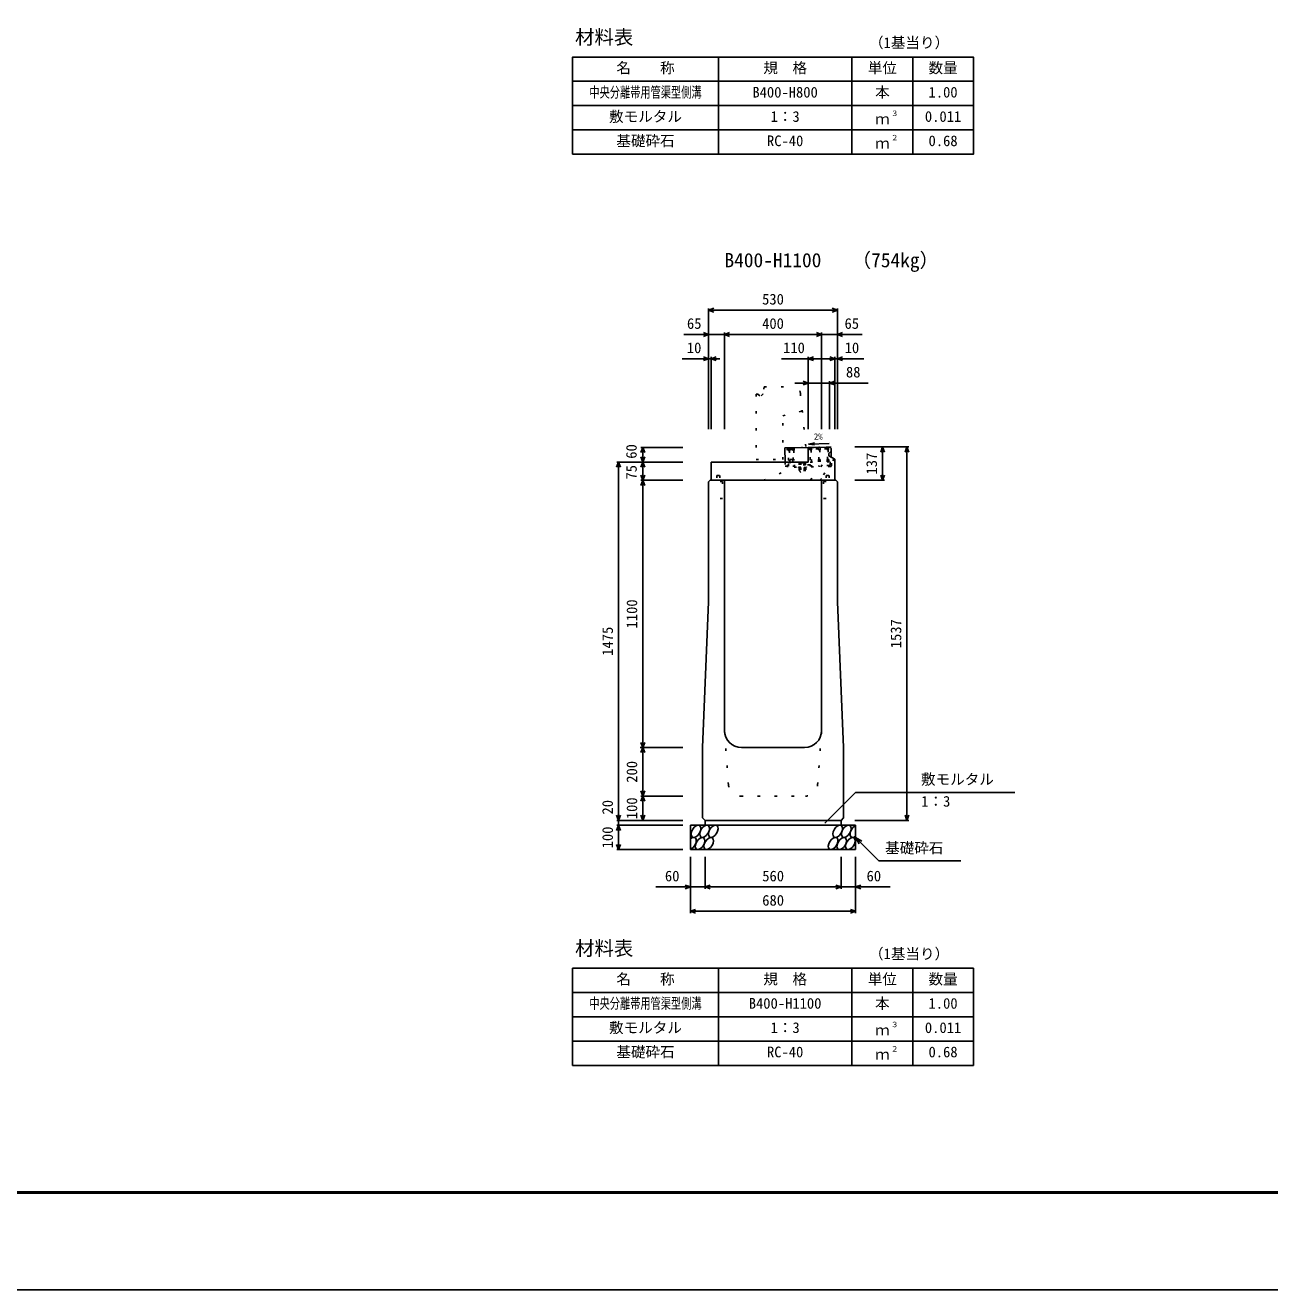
# Model space of a CAD drawing. Units: millimetres, scale not verified. Extents: x -12600 to 12600, y -5940 to 5940.
# Drawn here: x 1122 to 6244, y -5940 to -736 of the extents above; entities that cross this region are included whole.
import ezdxf
from ezdxf.enums import TextEntityAlignment as Align

# ---------------------------------------------------------------- set-up
doc = ezdxf.new("R2010")
doc.units = ezdxf.units.MM
doc.header["$LTSCALE"] = 40
doc.linetypes.add('DOTTED', pattern=[1.75, 0.25, -1.5])
for name, color, linetype, lineweight in [('0-0_DIM', 7, 'Continuous', 25), ('0-1_Defpoints', 5, 'Continuous', 25), ('0-2_HATCH', 6, 'DOTTED', 25), ('0-3_HYO', 3, 'Continuous', 25), ('0-4_HYO2', 4, 'Continuous', 25), ('0-5_OUTLINE', 3, 'Continuous', 25), ('0-6_OUTLINE2', 4, 'DOTTED', 25), ('0-7_TXT', 7, 'Continuous', 25), ('0-8_WAKU', 3, 'Continuous', 25)]:
    doc.layers.add(name, color=color, linetype=linetype, lineweight=lineweight)
doc.styles.add('ＭＳ ゴシック', font='')
doc.styles.get('ＭＳ ゴシック').set_extended_font_data('MS Gothic')

msp = doc.modelspace()

# ---------------------------------------------------------------- linework, layer by layer
at = {"layer": '0-0_DIM'}
for p, q in [((3935, -2398.54), (3935, -1901.04)), ((4465, -1908.54), (3935, -1908.54)), ((4465, -2398.54), (4465, -1901.04)), ((3935, -2008.54), (3833.02, -2008.54)), ((4000, -2008.54), (3935, -2008.54)), ((4000, -2001.04), (4000, -2398.54)), ((4000, -2008.54), (4400, -2008.54)), ((4400, -2001.04), (4400, -2398.54)), ((4400, -2008.54), (4455, -2008.54)), ((4465, -2008.54), (4400, -2008.54)), ((4465, -2008.54), (4566.98, -2008.54)), ((3826.62, -2108.54), (3935, -2108.54)), ((3945, -2108.54), (3935, -2108.54)), ((3945, -2101.04), (3945, -2398.54)), ((3981.3, -2108.54), (3945, -2108.54)), ((4345, -2108.54), (4235, -2108.54)), ((4345, -2101.04), (4345, -2398.54)), ((4345, -2108.54), (4455, -2108.54)), ((4455, -2101.04), (4455, -2398.54)), ((4455, -2108.54), (4465, -2108.54)), ((4573.38, -2108.54), (4465, -2108.54)), ((4345, -2208.54), (4290, -2208.54)), ((4345, -2208.54), (4433, -2208.54)), ((4433, -2201.04), (4433, -2398.54)), ((4591.78, -2208.54), (4433, -2208.54)), ((3656.5, -2473.54), (3829, -2473.54)), ((3664, -2533.54), (3664, -2473.54)), ((4758.5, -2471.54), (4536, -2471.54)), ((4651, -2471.54), (4651, -2608.54)), ((4751, -2471.54), (4751, -4008.54)), ((3556.5, -2533.54), (3829, -2533.54)), ((3564, -2533.54), (3564, -4008.54)), ((3664, -2608.54), (3664, -2533.54)), ((3656.5, -2608.54), (3829, -2608.54)), ((4658.5, -2608.54), (4536, -2608.54)), ((3653.25, -3708.54), (3825.75, -3708.54)), ((3656.5, -3708.54), (3829, -3708.54)), ((4413.77, -4019.35), (4540, -3893.11)), ((4540, -3893.11), (5194.81, -3893.11)), ((3656.5, -3908.54), (3829, -3908.54)), ((3664, -3908.54), (3664, -4008.54)), ((3556.5, -4008.54), (3829, -4008.54)), ((3556.5, -4028.54), (3829, -4028.54)), ((3564, -4008.54), (3564, -4028.54)), ((3564, -4028.54), (3564, -4128.54)), ((4758.5, -4008.54), (4536, -4008.54)), ((4540, -4078.54), (4635.76, -4174.29)), ((4540, -4078.54), (4565.98, -4093.54)), ((4540, -4078.54), (4555, -4104.52)), ((3556.5, -4128.54), (3829, -4128.54)), ((3860, -4389.9), (3860, -4158.54)), ((3920, -4289.9), (3920, -4158.54)), ((4480, -4289.9), (4480, -4158.54)), ((4540, -4389.9), (4540, -4158.54)), ((4635.76, -4174.29), (4973.31, -4174.29)), ((3860, -4282.4), (3718.21, -4282.4)), ((3860, -4282.4), (3920, -4282.4)), ((3920, -4282.4), (4480, -4282.4)), ((4540, -4282.4), (4480, -4282.4)), ((4540, -4282.4), (4681.79, -4282.4)), ((3860, -4382.4), (4540, -4382.4))]:
    msp.add_line(p, q, dxfattribs=at)
for points in [[(3956.14, -1916.23), (3935, -1908.54), (3956.14, -1900.84)], [(4443.86, -1900.84), (4465, -1908.54), (4443.86, -1916.23)], [(3913.86, -2000.84), (3935, -2008.54), (3913.86, -2016.23)], [(4021.14, -2000.84), (4000, -2008.54), (4021.14, -2016.23)], [(4378.86, -2000.84), (4400, -2008.54), (4378.86, -2016.23)], [(4486.14, -2000.84), (4465, -2008.54), (4486.14, -2016.23)], [(3913.86, -2100.84), (3935, -2108.54), (3913.86, -2116.23)], [(3966.14, -2116.23), (3945, -2108.54), (3966.14, -2100.84)], [(4366.14, -2116.23), (4345, -2108.54), (4366.14, -2100.84)], [(4433.86, -2116.23), (4455, -2108.54), (4433.86, -2100.84)], [(4486.14, -2100.84), (4465, -2108.54), (4486.14, -2116.23)], [(4323.86, -2200.84), (4345, -2208.54), (4323.86, -2216.23)], [(4454.14, -2200.84), (4433, -2208.54), (4454.14, -2216.23)], [(3656.3, -2494.68), (3664, -2473.54), (3671.7, -2494.68)], [(4643.3, -2492.68), (4651, -2471.54), (4658.7, -2492.68)], [(4743.3, -2492.68), (4751, -2471.54), (4758.7, -2492.68)], [(3571.7, -2554.68), (3564, -2533.54), (3556.3, -2554.68)], [(3656.3, -2512.39), (3664, -2533.54), (3671.7, -2512.39)], [(3656.3, -2554.68), (3664, -2533.54), (3671.7, -2554.68)], [(3656.3, -2587.39), (3664, -2608.54), (3671.7, -2587.39)], [(4643.3, -2587.39), (4651, -2608.54), (4658.7, -2587.39)], [(3656.3, -2629.68), (3664, -2608.54), (3671.7, -2629.68)], [(3664, -2608.54), (3664, -3708.54), (3664, -3908.54)], [(3656.3, -3687.39), (3664, -3708.54), (3671.7, -3687.39)], [(3656.3, -3729.68), (3664, -3708.54), (3671.7, -3729.68)], [(3656.3, -3887.39), (3664, -3908.54), (3671.7, -3887.39)], [(3656.3, -3929.68), (3664, -3908.54), (3671.7, -3929.68)], [(3571.7, -3987.39), (3564, -4008.54), (3556.3, -3987.39)], [(3671.7, -3987.39), (3664, -4008.54), (3656.3, -3987.39)], [(4743.3, -3987.39), (4751, -4008.54), (4758.7, -3987.39)], [(3571.7, -4049.68), (3564, -4028.54), (3556.3, -4049.68)], [(3571.7, -4107.39), (3564, -4128.54), (3556.3, -4107.39)], [(3838.86, -4274.71), (3860, -4282.4), (3838.86, -4290.1)], [(3941.14, -4290.1), (3920, -4282.4), (3941.14, -4274.71)], [(4458.86, -4274.71), (4480, -4282.4), (4458.86, -4290.1)], [(4561.14, -4274.71), (4540, -4282.4), (4561.14, -4290.1)], [(3881.14, -4390.1), (3860, -4382.4), (3881.14, -4374.71)], [(4518.86, -4374.71), (4540, -4382.4), (4518.86, -4390.1)]]:
    msp.add_lwpolyline(points, dxfattribs=at)
at = {"layer": '0-1_Defpoints'}
msp.add_lwpolyline([(-4200, -5940), (12600, -5940), (12600, 5940), (-4200, 5940)], close=True, dxfattribs=at)
at = {"layer": '0-2_HATCH'}
for p, q in [((4259.24, -2555.18), (4257.72, -2475.2)), ((4428.69, -2472.44), (4261.72, -2475.62)), ((4280.39, -2475.27), (4268.77, -2477.96)), ((4280.5, -2481.27), (4268.84, -2481.49)), ((4287.39, -2475.13), (4288.81, -2550.12)), ((4438.68, -2471.75), (4345, -2473.54)), ((4351.04, -2473.92), (4352.47, -2548.91)), ((4386.37, -2473.25), (4358.15, -2479.79)), ((4386.48, -2479.25), (4358.15, -2479.79)), ((4421.69, -2472.58), (4393.48, -2479.11)), ((4421.81, -2478.57), (4393.48, -2479.11)), ((4435.54, -2542.83), (4434.18, -2471.84)), ((4439, -2488.44), (4438.68, -2471.75)), ((4431.12, -2547.41), (4259.15, -2550.69)), ((4263.15, -2550.61), (4262.68, -2525.61)), ((4262.87, -2535.61), (4288.53, -2535.12)), ((4352.38, -2544.41), (4288.73, -2545.62)), ((4310, -2535.86), (4307.54, -2537.78)), ((4307.7, -2545.28), (4307.54, -2537.78)), ((4333.94, -2544.74), (4307.7, -2545.28)), ((4307.94, -2537.43), (4310, -2535.86)), ((4331.25, -2535.42), (4310, -2535.86)), ((4313.94, -2545.15), (4313.79, -2537.65)), ((4327.69, -2544.87), (4327.54, -2537.37)), ((4333.37, -2536.91), (4331.25, -2535.42)), ((4333.94, -2544.74), (4333.79, -2537.24)), ((4352.18, -2533.91), (4429.84, -2532.43)), ((4389.13, -2548.21), (4389.21, -2552.71)), ((4429.65, -2522.43), (4430.12, -2547.43)), ((4440.15, -2548.74), (4439.47, -2513.37)), ((4437.21, -2551.8), (4259.24, -2555.18)), ((4304.46, -2554.32), (4337.46, -2553.69)), ((4307.37, -2568.27), (4307.14, -2555.77)), ((4335.08, -2567.74), (4307.37, -2568.27)), ((4314.06, -2555.64), (4314.3, -2568.14)), ((4327.92, -2555.38), (4328.15, -2567.87)), ((4334.84, -2555.24), (4335.08, -2567.74)), ((4337.46, -2553.69), (4337.49, -2555.19))]:
    msp.add_line(p, q, dxfattribs=at)
at = {"layer": '0-2_HATCH', "linetype": 'Continuous'}
msp.add_line((4439.47, -2513.37), (4439, -2488.44), dxfattribs=at)
msp.add_lwpolyline([(4345, -2473.54), (4248.72, -2475.37), (4249.82, -2533.54)], dxfattribs=at)
at = {"layer": '0-2_HATCH'}
for points in [[(4262.68, -2525.61), (4264.18, -2525.59), (4263.41, -2485.59), (4261.91, -2485.62), (4261.72, -2475.62)], [(4267.22, -2475.52), (4266.71, -2474.83), (4263.71, -2474.88), (4263.22, -2475.59)], [(4268.72, -2475.49), (4268.91, -2485.49), (4267.41, -2485.52), (4268.18, -2525.51), (4269.67, -2525.48), (4269.87, -2535.48)], [(4281.53, -2535.26), (4281.34, -2525.26), (4282.84, -2525.23), (4282.08, -2485.24), (4280.58, -2485.27), (4280.39, -2475.27)], [(4285.89, -2475.16), (4285.37, -2474.47), (4282.37, -2474.53), (4281.89, -2475.24)], [(4287.58, -2485.13), (4286.08, -2485.16), (4286.84, -2525.15), (4288.34, -2525.13)], [(4321.21, -2474.49), (4320.7, -2473.8), (4317.7, -2473.86), (4317.21, -2474.57)], [(4351.99, -2523.91), (4353.49, -2523.88), (4352.73, -2483.89), (4351.23, -2483.92)], [(4356.54, -2473.82), (4356.03, -2473.13), (4353.03, -2473.18), (4352.54, -2473.89)], [(4358.04, -2473.79), (4358.23, -2483.79), (4356.73, -2483.82), (4357.49, -2523.81), (4358.99, -2523.78), (4359.18, -2533.78)], [(4387.51, -2533.24), (4387.32, -2523.24), (4388.82, -2523.21), (4388.06, -2483.22), (4386.56, -2483.25), (4386.37, -2473.25)], [(4391.87, -2473.14), (4391.35, -2472.45), (4388.35, -2472.51), (4387.87, -2473.22)], [(4393.37, -2473.12), (4393.56, -2483.11), (4392.06, -2483.14), (4392.82, -2523.14), (4394.32, -2523.11), (4394.51, -2533.1)], [(4422.84, -2532.57), (4422.65, -2522.57), (4424.15, -2522.54), (4423.39, -2482.55), (4421.89, -2482.57), (4421.69, -2472.58)], [(4427.19, -2472.47), (4426.68, -2471.78), (4423.68, -2471.84), (4423.19, -2472.55)], [(4428.69, -2472.44), (4428.88, -2482.44), (4427.38, -2482.47), (4428.15, -2522.46), (4429.65, -2522.43)], [(4249.82, -2533.54), (4250.14, -2550.36), (4259.14, -2550.19)], [(4337.49, -2555.19), (4304.49, -2555.82), (4304.46, -2554.32)]]:
    msp.add_lwpolyline(points, dxfattribs=at)
for centre, radius, start, end in [((4310.73, -2541), 4.53, 47.57461, 134.78335), ((4321.04, -2555.79), 19.53, 70.56972, 111.78823), ((4330.73, -2540.59), 4.53, 47.57461, 134.78335), ((4431.04, -2542.91), 4.5, 271.09113, 1.09113), ((4437.15, -2548.8), 3, 271.09113, 1.09113), ((4321.23, -2568.01), 11, 181.09113, 1.09113)]:
    msp.add_arc(centre, radius, start, end, dxfattribs=at)
at = {"layer": '0-2_HATCH', "linetype": 'Continuous'}
for centre in [(3882.89, -4053.54), (3918.37, -4053.54), (3953.84, -4053.54), (4466.05, -4053.54), (4501.52, -4053.54), (3899.77, -4103.54), (3935.25, -4103.54), (4447.45, -4103.54), (4482.93, -4103.54), (4518.41, -4103.54)]:
    msp.add_ellipse(centre, major_axis=(14.54, 23.54), ratio=0.5792, dxfattribs=at)
for centre, start_param, end_param in [((4537, -4053.54), 0.6666252, 4.1103269), ((3864.3, -4103.54), 3.7419964, 7.318141)]:
    msp.add_ellipse(centre, major_axis=(14.54, 23.54), ratio=0.5792, start_param=start_param, end_param=end_param, dxfattribs=at)
at = {"layer": '0-3_HYO'}
for p, q in [((3975, -866.64), (3975, -1266.64)), ((4525, -866.64), (4525, -1266.64)), ((4775, -866.64), (4775, -1266.64)), ((3375, -966.64), (5025, -966.64)), ((3975, -4616.64), (3975, -5016.64)), ((4525, -4616.64), (4525, -5016.64)), ((4775, -4616.64), (4775, -5016.64)), ((3375, -4716.64), (5025, -4716.64))]:
    msp.add_line(p, q, dxfattribs=at)
for points in [[(3375, -1266.64), (5025, -1266.64), (5025, -866.64), (3375, -866.64)], [(3375, -5016.64), (5025, -5016.64), (5025, -4616.64), (3375, -4616.64)]]:
    msp.add_lwpolyline(points, close=True, dxfattribs=at)
at = {"layer": '0-4_HYO2'}
for p, q in [((3375, -1066.64), (5025, -1066.64)), ((3375, -1166.64), (5025, -1166.64)), ((3375, -4816.64), (5025, -4816.64)), ((3375, -4916.64), (5025, -4916.64))]:
    msp.add_line(p, q, dxfattribs=at)
at = {"layer": '0-5_OUTLINE', "linetype": 'DOTTED'}
for p, q in [((4163, -2223.54), (4160, -2253.54)), ((4163, -2223.54), (4282.85, -2223.54)), ((4130, -2253.54), (4130, -2523.54)), ((4158, -2253.54), (4148, -2263.54)), ((4158, -2253.54), (4160, -2253.54)), ((4312.7, -2250.55), (4340, -2523.54)), ((4130, -2523.54), (4340, -2523.54))]:
    msp.add_line(p, q, dxfattribs=at)
at = {"layer": '0-5_OUTLINE'}
for p, q in [((4345, -2473.54), (4433.14, -2471.86)), ((4345, -2473.54), (4345, -2533.54)), ((4430, -2498.44), (4439, -2488.44)), ((4433.14, -2471.86), (4439, -2477.6)), ((4439, -2477.6), (4439, -2488.44)), ((4345, -2533.54), (3945, -2533.54)), ((3945, -2533.54), (3945, -2603.54)), ((4430, -2498.44), (4430, -2508.44)), ((4455, -2521.44), (4430, -2508.44)), ((4455, -2521.44), (4455, -2603.54)), ((3935, -2614.54), (3941, -2608.54)), ((3935, -2614.54), (3935, -3108.54)), ((3941, -2608.54), (4459, -2608.54)), ((3945, -2603.54), (3950, -2608.54)), ((4000, -2608.54), (4000, -3638.54)), ((4400, -2608.54), (4400, -3638.54)), ((4450, -2608.54), (4455, -2603.54)), ((4459, -2608.54), (4465, -2614.54)), ((4465, -2614.54), (4465, -3108.54)), ((3910, -3708.54), (3935, -3108.54)), ((4465, -3108.54), (4490, -3708.54)), ((3910, -3998.54), (3910, -3708.54)), ((4070, -3708.54), (4330, -3708.54)), ((4490, -3998.54), (4490, -3708.54)), ((3910, -3998.54), (3920, -4008.54)), ((4480, -4008.54), (4490, -3998.54)), ((3860, -4028.54), (4540, -4028.54)), ((3860, -4128.54), (3860, -4028.54)), ((4480, -4008.54), (3920, -4008.54)), ((3920, -4008.54), (3920, -4028.54)), ((4480, -4008.54), (4480, -4028.54)), ((4540, -4128.54), (4540, -4028.54)), ((3860, -4128.54), (4540, -4128.54))]:
    msp.add_line(p, q, dxfattribs=at)
at = {"layer": '0-5_OUTLINE', "linetype": 'DOTTED'}
msp.add_lwpolyline([(4130, -2253.54), (4138, -2253.54), (4148, -2263.54)], dxfattribs=at)
msp.add_arc((4282.85, -2253.54), 30, 5.71059, 90, dxfattribs=at)
at = {"layer": '0-5_OUTLINE'}
for centre, start, end in [((4070, -3638.54), 180, 270), ((4330, -3638.54), 270, 0)]:
    msp.add_arc(centre, 70, start, end, dxfattribs=at)
at = {"layer": '0-6_OUTLINE2'}
for p, q in [((4353.79, -2608.38), (4430, -2508.44)), ((4392.8, -2608.54), (4440.12, -2547.24)), ((4451.33, -2519.53), (4394.19, -2608.38)), ((3969, -2588.54), (3981, -2588.54)), ((3969, -2588.54), (3969, -2613.54)), ((3981, -2588.54), (3981, -2613.54)), ((4159.88, -2608.54), (4291.23, -2554.58)), ((4419, -2588.54), (4431, -2588.54)), ((4419, -2588.54), (4419, -2613.54)), ((4431, -2588.54), (4431, -2613.54)), ((3992, -2613.04), (3936.5, -2613.04)), ((3992, -2613.04), (3992, -2683.04)), ((4408, -2613.54), (4464, -2613.54)), ((4408, -2613.54), (4408, -2683.54)), ((3992, -2683.04), (3935, -2683.04)), ((4408, -2683.54), (4465, -2683.54)), ((4016.57, -3862.23), (4000, -3638.54)), ((4383.43, -3862.23), (4400, -3638.54)), ((4066.43, -3908.54), (4333.57, -3908.54))]:
    msp.add_line(p, q, dxfattribs=at)
msp.add_lwpolyline([(4240, -2523.54), (4240, -2343.75), (4319.61, -2323.62)], dxfattribs=at)
for centre, start, end in [((4066.43, -3858.54), 184.23639, 270), ((4333.57, -3858.54), 270, 355.76361)]:
    msp.add_arc(centre, 50, start, end, dxfattribs=at)
at = {"layer": '0-7_TXT'}
msp.add_line((4346.72, -2459.6), (4370.44, -2463.28), dxfattribs=at)
msp.add_lwpolyline([(4431.28, -2457.86), (4346.72, -2459.6), (4370.27, -2454.95)], dxfattribs=at)
at = {"layer": '0-8_WAKU', "lineweight": 50}
msp.add_lwpolyline([(-3800, -5540), (12200, -5540), (12200, 5540), (-3800, 5540)], close=True, dxfattribs=at)

# ---------------------------------------------------------------- texts
at = {"layer": '0-0_DIM', "style": 'ＭＳ ゴシック'}
for s, p in [('530', (4155, -1898.54)), ('65', (3845.68, -1998.54)), ('400', (4155, -1998.54)), ('65', (4494.32, -1998.54)), ('10', (3845.16, -2098.54)), ('110', (4241.29, -2098.54)), ('10', (4494.84, -2098.54)), ('88', (4500.19, -2198.54)), ('敷モルタル', (4808.94, -3874.38)), ('1：3', (4809.94, -3965.07)), ('基礎砕石', (4661.32, -4157.12)), ('60', (3755, -4272.4)), ('560', (4155.53, -4272.4)), ('60', (4585, -4272.4)), ('680', (4155.53, -4372.4))]:
    msp.add_text(s, height=43.99, dxfattribs=at).set_placement(p, align=Align.BOTTOM_LEFT)
for s, p in [('60', (3652.16, -2519.92)), ('75', (3652.16, -2605.68)), ('137', (4641, -2585.04)), ('1100', (3654, -3218.54)), ('1475', (3554, -3331.04)), ('1537', (4741, -3300.04)), ('200', (3654, -3853.54)), ('20', (3554, -3984.22)), ('100', (3654, -4003.54)), ('100', (3554, -4123.54))]:
    msp.add_text(s, height=43.99, rotation=90, dxfattribs=at).set_placement(p, align=Align.BOTTOM_LEFT)
at = {"layer": '0-7_TXT', "style": 'ＭＳ ゴシック'}
for s, height, p in [('材料表', 58.65, (3385, -831.64)), ('（1基当り）', 43.99, (4595, -842.64)), ('名\u3000\u3000称', 43.99, (3555, -946.64)), ('規\u3000格', 43.99, (4160, -946.64)), ('単位', 43.99, (4590, -946.64)), ('数量', 43.99, (4840, -946.64)), ('本', 43.99, (4620, -1046.64)), ('B400-H800', 43.99, (4115, -1046.64)), ('1.00', 43.99, (4840, -1046.64)), ('敷モルタル', 43.99, (3525, -1146.64)), ('1：3', 43.99, (4190, -1146.64)), ('３', 21.99, (4685.54, -1116.27)), ('0.011', 43.99, (4825, -1146.64)), ('ｍ', 43.99, (4620, -1156.64)), ('基礎砕石', 43.99, (3555, -1246.64)), ('RC-40', 43.99, (4175, -1246.64)), ('２', 21.99, (4685.54, -1216.27)), ('0.68', 43.99, (4840, -1246.64)), ('ｍ', 43.99, (4620, -1256.64)), ('（754kg）', 58.65, (4523.7, -1749.56)), ('B400-H1100', 58.65, (4000, -1749.56)), ('2%', 26.39, (4368.18, -2449.79)), ('材料表', 58.65, (3385, -4581.64)), ('（1基当り）', 43.99, (4595, -4592.64)), ('名\u3000\u3000称', 43.99, (3555, -4696.64)), ('規\u3000格', 43.99, (4160, -4696.64)), ('単位', 43.99, (4590, -4696.64)), ('数量', 43.99, (4840, -4696.64)), ('本', 43.99, (4620, -4796.64)), ('B400-H1100', 43.99, (4100, -4796.64)), ('1.00', 43.99, (4840, -4796.64)), ('敷モルタル', 43.99, (3525, -4896.64)), ('３', 21.99, (4685.54, -4866.27)), ('1：3', 43.99, (4190, -4896.64)), ('ｍ', 43.99, (4620, -4906.64)), ('0.011', 43.99, (4825, -4896.64)), ('基礎砕石', 43.99, (3555, -4996.64)), ('RC-40', 43.99, (4175, -4996.64)), ('２', 21.99, (4685.54, -4966.27)), ('0.68', 43.99, (4840, -4996.64)), ('ｍ', 43.99, (4620, -5006.64))]:
    msp.add_text(s, height=height, dxfattribs=at).set_placement(p, align=Align.BOTTOM_LEFT)
at = {"layer": '0-7_TXT', "style": 'ＭＳ ゴシック', "width": 0.7}
for p in [(3444, -1046.64), (3444, -4796.64)]:
    msp.add_text('中央分離帯用管渠型側溝', height=43.99, dxfattribs=at).set_placement(p, align=Align.BOTTOM_LEFT)

doc.saveas('drawing.dxf')
